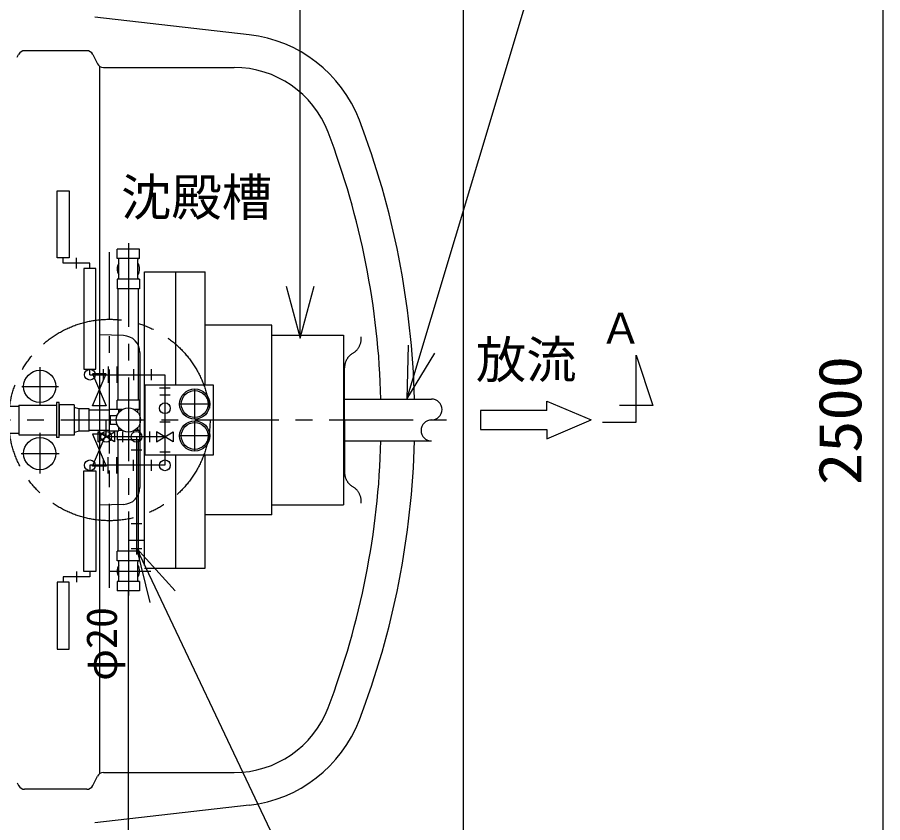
# Model space of a CAD drawing. Units: millimetres, scale not verified. Extents: x -14850 to 14850, y -10500 to 10500.
# Drawn here: x -6317 to -3738, y -330 to 2069 of the extents above; entities that cross this region are included whole.
import ezdxf
from ezdxf.enums import TextEntityAlignment as Align

# ---------------------------------------------------------------- set-up
doc = ezdxf.new("R2010")
doc.units = ezdxf.units.MM
doc.header["$LTSCALE"] = 50
doc.linetypes.add('CHAIN1', pattern=[8, 5, -1, 1, -1])
doc.linetypes.add('LONG_DASHED1', pattern=[7, 6, -1])
for name, color, linetype, lineweight in [('0-0_製作', 5, 'Continuous', 25), ('0-1_躯体', 3, 'Continuous', 25), ('0-6_07', 5, 'Continuous', 25)]:
    doc.layers.add(name, color=color, linetype=linetype, lineweight=lineweight)
doc.styles.add('ＭＳ ゴシック', font='')
doc.styles.get('ＭＳ ゴシック').set_extended_font_data('MS Gothic')

msp = doc.modelspace()

# ---------------------------------------------------------------- linework, layer by layer
at = {"layer": '0-0_製作', "color": 2}
msp.add_line((-3737.75, 2119.56), (-3737.75, -380.44), dxfattribs=at)
at = {"layer": '0-0_製作', "color": 3}
for p, q in [((-5952.37, 1378.56), (-6019.37, 1378.56)), ((-6019.37, 1350.46), (-6019.37, 1378.56)), ((-5952.37, 1350.46), (-5952.37, 1378.56)), ((-5952.37, 1350.46), (-6019.37, 1350.46)), ((-6014.47, 1291.76), (-6014.47, 1347.36)), ((-5957.27, 1291.76), (-5957.27, 1347.36)), ((-6019.37, 1288.65), (-6019.37, 1260.56)), ((-5952.37, 1288.65), (-6019.37, 1288.65)), ((-5952.37, 1288.65), (-5952.37, 1260.56)), ((-5952.37, 1260.56), (-6019.37, 1260.56)), ((-5952.37, 928.56), (-6019.37, 928.56)), ((-6019.37, 902.31), (-6019.37, 928.56)), ((-5952.37, 900.46), (-5952.37, 928.56)), ((-6004.12, 900.46), (-6014.37, 900.46)), ((-5952.37, 900.46), (-5967.62, 900.46)), ((-5957.27, 891.23), (-5957.27, 897.36)), ((-6019.37, 836.81), (-6019.37, 810.56)), ((-6004.12, 838.65), (-6014.37, 838.65)), ((-5952.37, 838.65), (-5967.62, 838.65)), ((-5957.27, 841.76), (-5957.27, 847.88)), ((-5952.37, 838.65), (-5952.37, 810.56)), ((-5952.37, 810.56), (-6019.37, 810.56)), ((-5952.37, 478.56), (-6019.37, 478.56)), ((-6019.37, 450.46), (-6019.37, 478.56)), ((-5952.37, 450.46), (-5952.37, 478.56)), ((-5952.37, 450.46), (-6019.37, 450.46)), ((-6014.47, 391.75), (-6014.47, 447.36)), ((-5957.27, 391.75), (-5957.27, 447.36)), ((-6019.37, 388.65), (-6019.37, 360.56)), ((-5952.37, 388.65), (-6019.37, 388.65)), ((-5952.37, 388.65), (-5952.37, 360.56)), ((-5952.37, 360.56), (-6019.37, 360.56))]:
    msp.add_line(p, q, dxfattribs=at)
for centre, radius, start, end in [((-6017.57, 1347.36), 3.1, 0, 90), ((-5954.17, 1347.36), 3.1, 90, 180), ((-5985.87, 1319.56), 33.5, 148.62476, 211.37523), ((-5985.87, 1319.56), 33.5, 328.62476, 31.37523), ((-6017.57, 1291.76), 3.1, 270, 0), ((-5954.17, 1291.76), 3.1, 180, 270), ((-5954.17, 897.36), 3.1, 90, 180), ((-5954.17, 841.76), 3.1, 180, 270), ((-6017.57, 447.36), 3.1, 0, 90), ((-5954.17, 447.36), 3.1, 90, 180), ((-5985.87, 419.56), 33.5, 148.62476, 211.37523), ((-5985.87, 419.56), 33.5, 328.62476, 31.37523), ((-6017.57, 391.75), 3.1, 270, 0), ((-5954.17, 391.75), 3.1, 180, 270)]:
    msp.add_arc(centre, radius, start, end, dxfattribs=at)
at = {"layer": '0-1_躯体'}
for p, q in [((-5156.42, 932.06), (-4604.04, 2769.56)), ((-5473.93, 1113.78), (-5473.93, 2477.53)), ((-5626.04, 2017.04), (-6086.16, 2068.93)), ((-6109.73, 1969.56), (-6295.01, 1969.56)), ((-6316.84, 1950.61), (-6312.9, 1958.5)), ((-6091.84, 1958.5), (-6077.9, 1930.61)), ((-6072.37, 1923.83), (-6072.37, -184.72)), ((-6060.01, 1919.56), (-5670.86, 1919.56)), ((-6180.44, 1336.56), (-6180.44, 1352.56)), ((-6140.44, 1320.56), (-6140.44, 1352.56)), ((-5938.01, 436.5), (-5938.01, 1310.61)), ((-5938.01, 1310.61), (-5756.68, 1310.61)), ((-5843.98, 974.56), (-5843.98, 1310.61)), ((-5756.68, 974.56), (-5756.68, 1310.61)), ((-6015.87, 928.56), (-6015.87, 1260.56)), ((-5955.87, 928.56), (-5955.87, 1260.56)), ((-5558.05, 1152.48), (-5756.68, 1152.49)), ((-5558.05, 586.64), (-5558.05, 1152.48)), ((-6000.06, 1120.83), (-6072.37, 1122.73)), ((-5558.05, 1122.57), (-5345.01, 1122.56)), ((-5345.01, 1122.56), (-5345.01, 616.55)), ((-5951.37, 1070.85), (-5951.37, 668.27)), ((-6100.44, 1004.56), (-6100.44, 1020.56)), ((-6060.44, 988.06), (-6060.44, 1021.06)), ((-6046.44, 1029.06), (-6046.44, 980.06)), ((-6020.44, 1029.06), (-6020.44, 980.06)), ((-5970.44, 1021.06), (-5970.44, 988.06)), ((-5916.87, 988.56), (-5916.87, 1020.56)), ((-6100.44, 1004.56), (-5876.87, 1004.56)), ((-5936.01, 974.56), (-5733.01, 974.56)), ((-5860.87, 964.56), (-5892.87, 964.56)), ((-5892.37, 944.56), (-5861.37, 944.56)), ((-5345.01, 932.06), (-5082.37, 932.06)), ((-6312.37, 909.56), (-6382.37, 909.56)), ((-6312.37, 914.06), (-6199.87, 914.06)), ((-6312.37, 914.06), (-6312.37, 825.06)), ((-6192.37, 817.56), (-6192.37, 921.56)), ((-6147.37, 914.56), (-6192.37, 914.56)), ((-6147.37, 914.56), (-6147.37, 824.56)), ((-6132.37, 836.06), (-6132.37, 903.06)), ((-6102.37, 836.06), (-6102.37, 903.06)), ((-4739.08, 925.81), (-4606.58, 869.56)), ((-4739.08, 897.68), (-4739.08, 925.81)), ((-6102.37, 899.56), (-6041.87, 899.56)), ((-6041.87, 836.81), (-6041.87, 902.01)), ((-6041.57, 902.31), (-6014.37, 902.31)), ((-6014.37, 891.37), (-6014.37, 902.31)), ((-6014.37, 900.06), (-6004.78, 900.06)), ((-4739.08, 897.68), (-4935.95, 897.68)), ((-4935.95, 897.68), (-4935.95, 841.43)), ((-5892.37, 864.56), (-5861.37, 864.56)), ((-6312.37, 829.56), (-6382.37, 829.56)), ((-6102.37, 839.56), (-6041.87, 839.56)), ((-6052.37, 827.56), (-6092.37, 827.56)), ((-6014.37, 839.06), (-6004.78, 839.06)), ((-6001.87, 803.56), (-6001.87, 835.56)), ((-5921.87, 803.56), (-5921.87, 835.56)), ((-4935.95, 841.43), (-4739.08, 841.43)), ((-6312.37, 825.06), (-6199.87, 825.06)), ((-6192.37, 817.56), (-6199.87, 817.56)), ((-6147.37, 824.56), (-6192.37, 824.56)), ((-6015.87, 478.56), (-6015.87, 810.56)), ((-5961.87, 819.56), (-5961.87, 469)), ((-5955.87, 478.56), (-5955.87, 810.56)), ((-5345.01, 807.06), (-5082.37, 807.06)), ((-5945.87, 779.56), (-5977.87, 779.56)), ((-5892.37, 774.56), (-5861.37, 774.56)), ((-6060.44, 718.06), (-6060.44, 751.06)), ((-6046.44, 710.06), (-6046.44, 759.06)), ((-6020.44, 710.06), (-6020.44, 759.06)), ((-5970.44, 718.06), (-5970.44, 751.06)), ((-5916.87, 718.56), (-5916.87, 750.56)), ((-5843.98, 428.5), (-5843.98, 764.56)), ((-5756.68, 428.5), (-5756.68, 764.56)), ((-6100.44, 734.56), (-6100.44, 718.56)), ((-6000.06, 618.28), (-6072.37, 616.39)), ((-5558.05, 616.55), (-5345.01, 616.55)), ((-5558.05, 586.64), (-5756.68, 586.63)), ((-5945.87, 560.29), (-5977.87, 560.29)), ((-5986.87, 512.13), (-5936.87, 512.13)), ((-5977.87, 487.17), (-5945.87, 487.17)), ((-5962.02, 487.36), (-5268.16, -971.25)), ((-6140.44, 418.56), (-6140.44, 386.56)), ((-5938.01, 428.5), (-5756.68, 428.5)), ((-6180.44, 402.56), (-6180.44, 386.56)), ((-6060.01, -180.44), (-5670.86, -180.44)), ((-6091.84, -219.39), (-6077.9, -191.5)), ((-6316.84, -211.5), (-6312.9, -219.39)), ((-6109.73, -230.44), (-6295.01, -230.44)), ((-5626.04, -277.92), (-6086.16, -329.81))]:
    msp.add_line(p, q, dxfattribs=at)
at = {"layer": '0-1_躯体', "linetype": 'CHAIN1'}
for p, q in [((-5985.87, 1396.63), (-5985.87, 338.25)), ((-6042.37, 369.56), (-6042.37, 1369.56)), ((-6249.94, 1026.56), (-6249.94, 912.85)), ((-5341.56, 869.56), (-5341.62, 1025.29)), ((-6303.48, 969.56), (-6194.46, 969.56)), ((-5788.01, 872.06), (-5788.01, 962.06)), ((-5743.01, 917.06), (-5833.01, 917.06)), ((-9787.37, 869.56), (-4987.37, 869.56)), ((-5788.01, 777.06), (-5788.01, 867.06)), ((-5341.56, 869.56), (-5341.62, 713.83)), ((-6249.94, 831.25), (-6249.94, 710.56)), ((-5743.01, 822.06), (-5833.01, 822.06)), ((-6305.49, 769.56), (-6192.45, 769.56)), ((-6042.6, 419.56), (-5919.39, 419.56))]:
    msp.add_line(p, q, dxfattribs=at)
at = {"layer": '0-1_躯体', "linetype": 'LONG_DASHED1'}
msp.add_line((-6192.37, 914.56), (-6192.37, 824.56), dxfattribs=at)
at = {"layer": '0-1_躯体', "color": 2}
msp.add_lwpolyline([(-4987.37, -730.44), (-4987.37, 2469.56), (-9787.37, 2469.56)], dxfattribs=at)
at = {"layer": '0-1_躯体'}
for points in [[(-6162.44, 1552.56), (-6162.44, 1352.56), (-6198.44, 1352.56), (-6198.44, 1552.56)], [(-6082.44, 1020.56), (-6082.44, 1320.56), (-6118.44, 1320.56), (-6118.44, 1020.56)], [(-6052.37, 1007.56), (-6092.37, 1007.56), (-6052.37, 911.56), (-6092.37, 911.56)], [(-6026.87, 804.56), (-6076.87, 834.56), (-6076.87, 804.56), (-6026.87, 834.56)], [(-5851.87, 804.56), (-5901.87, 834.56), (-5901.87, 804.56), (-5851.87, 834.56)], [(-6082.44, 718.56), (-6082.44, 418.56), (-6118.44, 418.56), (-6118.44, 718.56)], [(-6162.44, 186.56), (-6162.44, 386.56), (-6198.44, 386.56), (-6198.44, 186.56)]]:
    msp.add_lwpolyline(points, close=True, dxfattribs=at)
for points in [[(-6100.44, 1320.56), (-6100.44, 1336.56), (-6180.44, 1336.56)], [(-5515.35, 1268.33), (-5473.93, 1113.78), (-5432.52, 1268.33)], [(-5151.59, 1091.98), (-5156.42, 932.06), (-5072.27, 1068.14)], [(-4572.51, 863.14), (-4472.51, 863.14), (-4472.51, 1063.14), (-4422.51, 913.13), (-4522.51, 913.13)], [(-5876.87, 1004.56), (-5876.87, 734.56), (-6100.44, 734.56)], [(-5733.01, 974.56), (-5733.01, 764.56), (-5936.01, 764.56), (-5936.01, 974.56)], [(-6192.37, 921.56), (-6199.87, 921.56), (-6199.87, 817.56)], [(-6102.37, 903.06), (-6132.37, 903.06), (-6147.37, 907.06)], [(-6019.69, 881.56), (-6039.87, 881.56), (-6039.87, 857.56), (-6019.69, 857.56)], [(-5876.87, 819.56), (-6051.87, 819.56), (-6051.87, 869.56), (-6039.87, 869.56)], [(-4739.08, 841.43), (-4739.08, 813.31), (-4606.58, 869.56)], [(-6102.37, 836.06), (-6132.37, 836.06), (-6147.37, 832.06)], [(-6092.37, 827.56), (-6052.37, 731.56), (-6092.37, 731.56), (-6052.37, 827.56)], [(-6041.87, 836.81), (-6014.37, 836.81), (-6014.37, 847.74)], [(-5846.84, 360.79), (-5962.02, 487.36), (-5921.97, 325.91)], [(-6100.44, 418.56), (-6100.44, 402.56), (-6180.44, 402.56)]]:
    msp.add_lwpolyline(points, dxfattribs=at)
at = {"layer": '0-1_躯体', "linetype": 'CHAIN1'}
msp.add_circle((-6042.37, 869.56), 300, dxfattribs=at)
at = {"layer": '0-1_躯体'}
for centre, radius in [((-6249.94, 969.56), 48), ((-6100.44, 1004.56), 16), ((-5788.01, 917.06), 45), ((-5788.01, 917.06), 40), ((-5985.87, 869.56), 35.89), ((-5876.87, 904.56), 16), ((-5788.01, 822.06), 45), ((-5788.01, 822.06), 40), ((-6051.87, 819.56), 16), ((-5961.87, 819.56), 16), ((-6249.94, 769.56), 48), ((-6100.44, 734.56), 16), ((-5876.87, 734.56), 16)]:
    msp.add_circle(centre, radius, dxfattribs=at)
for centre, radius, start, end in [((-5670.86, 1619.56), 400, 20.92482, 83.56573), ((-6295.01, 1949.56), 20, 90, 153.43494), ((-6109.73, 1949.56), 20, 26.56505, 90), ((-6060.01, 1939.56), 20, 206.56503, 270), ((-5670.86, 1619.56), 300, 20.92482, 90), ((-7632.37, 869.56), 2500, 1.43253, 20.92482), ((-7632.37, 869.56), 2400, 1.49223, 20.92479), ((-6001.37, 1070.85), 50, 0, 88.49998), ((-5082.37, 900.81), 31.25, 270, 90), ((-6041.57, 902.01), 0.3, 90, 180), ((-5082.37, 838.31), 31.25, 90, 270), ((-7632.37, 869.56), 2400, 339.07516, 358.50775), ((-7632.37, 869.56), 2500, 339.07516, 358.56744), ((-6001.37, 668.27), 50, 271.5, 0), ((-5670.86, 119.56), 300, 270, 339.07516), ((-5670.86, 119.56), 400, 276.43425, 339.07516), ((-6060.01, -200.44), 20, 90, 153.43494), ((-6295.01, -210.44), 20, 206.56503, 270), ((-6109.73, -210.44), 20, 270, 333.43494)]:
    msp.add_arc(centre, radius, start, end, dxfattribs=at)
at = {"layer": '0-1_躯体', "linetype": 'CHAIN1'}
for centre, start, end in [((-5341.86, 1111.77), 300.15831, 5.89587), ((-5291.62, 1025.31), 120.15829, 180.02382), ((-5291.62, 713.81), 179.97614, 239.84166), ((-5341.86, 627.34), 354.10411, 59.84167)]:
    msp.add_arc(centre, 50, start, end, dxfattribs=at)
at = {"layer": '0-6_07', "color": 6}
msp.add_lwpolyline([(-5171.49, -780.44), (-5985.87, -780.44), (-5985.87, 360.56)], dxfattribs=at)

# ---------------------------------------------------------------- texts
at = {"layer": '0-0_製作', "color": 4, "style": 'ＭＳ ゴシック', "width": 1.1}
msp.add_text('2500', height=128.4, rotation=90, dxfattribs=at).set_placement((-3762.75, 675.81), align=Align.BOTTOM_LEFT)
at = {"layer": '0-1_躯体', "color": 4, "style": 'ＭＳ ゴシック'}
for s, height, p in [('沈殿槽', 110, (-6007.76, 1445.11)), ('Ａ', 91.79, (-4580.87, 1069.5)), ('放流', 110, (-4950.1, 961.26))]:
    msp.add_text(s, height=height, dxfattribs=at).set_placement(p, align=Align.BOTTOM_LEFT)
msp.add_text('φ20', height=91.79, rotation=90, dxfattribs=at).set_placement((-5992.33, 92.67), align=Align.BOTTOM_LEFT)

doc.saveas('drawing.dxf')
